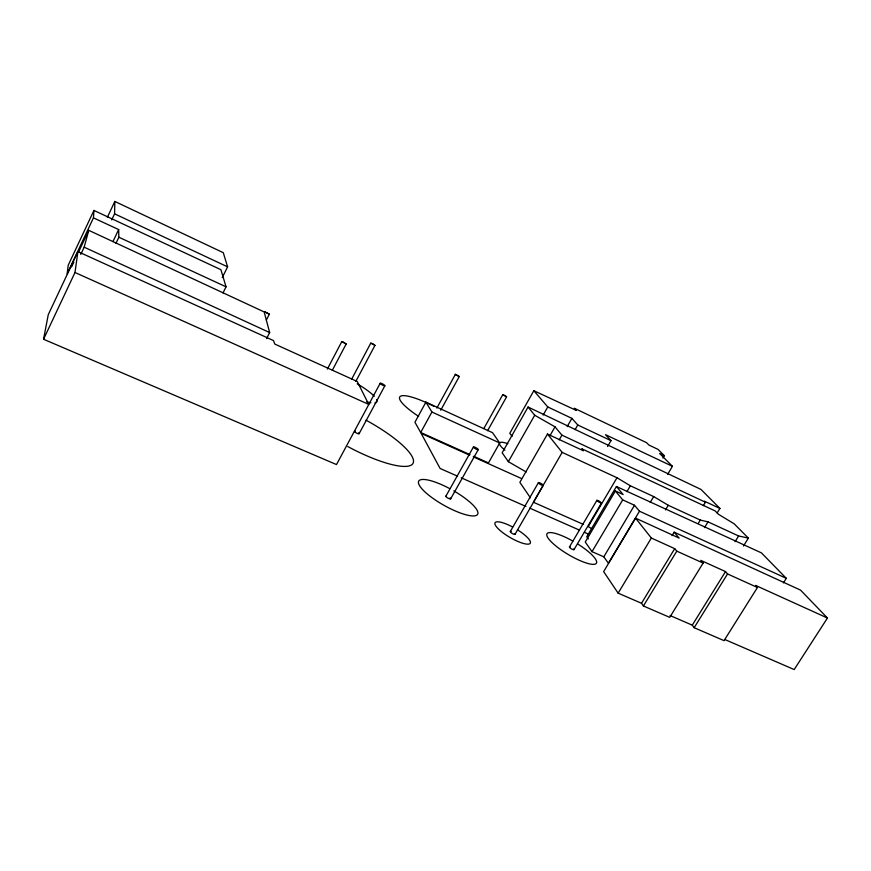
<?xml version="1.0" encoding="UTF-8"?>
<svg xmlns="http://www.w3.org/2000/svg" width="871" height="871" viewBox="0 0 871 871"><rect width="100%" height="100%" fill="white"/><g stroke="black" fill="none" stroke-linecap="round" stroke-linejoin="round"><path stroke-width="1.31" d="M111.706 219.895L114.58 213.831L114.841 201.441L223.281 252.677L227.603 266.853L222.257 277.577M93.937 210.434L68.221 265.209L67.121 273.919L93.458 217.859L93.937 210.434L220.907 269.694L226.046 286.82L223.009 292.906M74.993 272.503L77.911 251.61L273.494 340.572L274.779 344.056L357.219 381.487L368.749 404.405L74.993 272.503L43.55 339.255L336.489 464.57L380.192 383.262M43.55 339.255L48.264 314.703L77.911 251.61M269.357 314.181L264.697 311.807L269.357 314.181L266.341 320.093M487.608 430.71L506.574 396.882L504.842 395.478L502.741 394.748L483.808 428.576M502.741 394.824L506.584 396.838M355.858 381.313L374.955 345.384L373.082 343.893L370.774 343.152L351.699 379.103M80.753 254.441L84.171 247.179L88.755 230.336L264.163 311.938L269.651 332.559L266.559 338.59M574 549.655L601.491 503.024L599.455 501.217L596.94 500.292L569.471 546.966M370.774 343.152L374.955 345.384M596.94 500.292L598.921 502.153L601.491 503.024M332.374 370.197L346.179 343.947L342.847 341.791L341.77 341.639L327.365 369.054M341.77 341.639L346.157 343.991M459.257 376.544L455.348 374.367L459.257 376.544L440.737 410.219M71.542 266.94L73.839 262.062M78.423 252.307L88.755 230.336M107.351 217.304L114.841 201.441M112.925 241.648L118.663 229.574L93.458 217.859M115.985 243.27L118.859 237.228L118.663 229.574M359.124 433.682L384.873 385.755A2.657 0.555 28.2 0 0 381.77 383.534A2.657 0.555 28.2 0 0 380.986 384.198A2.657 0.555 28.2 0 0 384.84 385.799M473.672 456.284L488.457 462.926L499.714 442.969L492.54 432.68L425.908 402.141L414.934 422.239L420.693 432.495L469.97 454.629M420.693 432.495L431.918 412.027L425.908 402.141M436.861 408.053L455.337 374.443M445.898 496.165L473.432 446.975M450.655 498.843L478.233 449.665A2.755 0.599 29.3 0 0 475.109 447.291A2.755 0.599 29.3 0 0 474.205 447.955A2.755 0.599 29.3 0 0 478.201 449.708M662.94 458.037L664.333 455.707L658.062 449.403L648.906 445.048L646.554 442.664L574.305 408.238L576.319 410.426L533.836 390.709L509.796 433.268L512.094 436.36M717.16 512.975L719.936 508.446L700.981 489.426L528.055 407.029L502.175 452.768L508.348 461.684L526.204 471.973M508.348 461.684L534.707 415.238L528.055 407.029M543.156 415.042L547.761 406.953L533.836 390.709M743.475 546.019L748.385 538.115L734.133 523.787L718.412 514.26L715.167 510.929L581.719 448.75L583.428 450.786L547.467 434.052L519.856 482.327L530.406 497.809M549.699 436.121L555.012 426.844L534.707 415.238M559.215 439.844L561.926 435.141L555.012 426.844M567.163 426.583L571.888 418.363L547.761 406.953M510.319 531.495L538.441 482.632M575.11 429.61L577.778 424.983L571.888 418.363M547.467 434.052L562.165 452.387L533.422 502.229L583.352 524.386M515.022 534.293L543.199 485.43A2.765 0.588 30 0 0 539.966 482.937A2.765 0.588 30 0 0 539.291 483.732A2.765 0.588 30 0 0 543.199 485.43M607.577 446.518L611.007 440.65L605.476 434.662L672.434 466.323L667.556 474.466M748.385 538.115L738.619 535.97L708.025 521.86L700.306 520.063L668.264 505.278L653.696 496.579L630.375 485.8L616.995 477.744L588.219 526.552L591.518 528.577M783.41 582.884L786.306 578.322L761.45 552.889L616.418 486.519L586.749 536.776L588.306 538.942M615.394 490.983L585.247 542.023L592.008 551.659L603.799 556.819L608.404 563.232L639.477 511.212L634.513 505.278L622.711 499.889L615.394 490.983L623.124 494.554L616.418 486.519M626.924 491.614L630.375 485.8M592.008 551.659L622.711 499.889M603.799 556.819L634.513 505.278M672.064 535.654L674.165 532.17L679.151 538.093L635.58 518.169L603.636 571.626L618.138 593.151L641.492 603.276L643.419 605.976L669.723 617.365L703.126 563.069L700.807 560.38L725.521 571.583L727.546 573.945L757.443 587.49L724.041 640.642L694.154 627.697L692.271 625.16L670.049 615.525M650.245 502.338L653.696 496.579M665.488 509.883L668.264 505.278M618.138 593.151L651.356 538.038L635.58 518.169M641.492 603.276L674.72 548.654L651.356 538.038M703.354 505.626L705.445 502.197L704.432 501.206L719.936 508.446M643.419 605.976L676.8 551.147L674.72 548.654M698.226 523.471L700.306 520.063M704.487 527.641L708.025 521.86M735.08 541.686L738.619 535.97M692.271 625.16L725.521 571.583M694.154 627.697L727.546 573.945M674.165 532.17L800.569 590.124L827.45 618.018L794.189 669.559L724.759 639.488M457.525 476.176L440.116 468.478L421.161 433.377L469.513 455.141M461.249 477.831L525.91 506.432M529.644 508.087L579.378 530.091M584.354 532.29L589.329 534.489M473.225 456.807L521.566 478.571M676.8 551.147L703.126 563.069M827.45 618.018L755.549 585.41L757.443 587.49M431.918 412.027L499.714 442.969M639.477 511.212L786.306 578.322M84.171 247.179L269.651 332.559M118.859 237.228L226.046 286.82M562.165 452.387L616.995 477.744M561.926 435.141L705.445 502.197M114.58 213.831L227.603 266.853M577.778 424.983L611.007 440.65M664.333 455.707L659.641 453.464L672.434 466.323M358.525 432.811A2.624 0.653 28.1 0 1 358.373 433.769A2.624 0.653 28.1 0 1 355.074 432.092A2.624 0.653 28.1 0 1 355.226 431.134M450.089 497.918A2.733 0.697 29.4 0 1 449.969 498.941A2.733 0.697 29.4 0 1 446.692 497.287A2.733 0.697 29.4 0 1 446.366 496.035M573.597 548.915A2.635 0.642 30.8 0 1 573.183 549.677A2.635 0.642 30.8 0 1 570.059 547.892A2.635 0.642 30.8 0 1 570.07 546.901M514.674 533.531A2.733 0.697 30.2 0 1 514.032 534.282A2.733 0.697 30.2 0 1 510.744 532.344A2.733 0.697 30.2 0 1 511.19 531.484M453.845 490.906A33.827 8.71 29.4 0 1 471.581 515.872A33.827 8.71 29.4 0 1 421.074 487.825A33.827 8.71 29.4 0 1 449.73 488.62M578.072 544.201A28.776 6.968 30.8 0 1 590.669 564.114A28.776 6.968 30.8 0 1 548.795 539.062A28.776 6.968 30.8 0 1 572.9 541.109M517.559 529.862A20.371 5.204 30.2 0 1 526.16 544.048A20.371 5.204 30.2 0 1 496.503 526.868A20.371 5.204 30.2 0 1 512.616 526.999M504.897 450.133A22.907 4.671 29.6 0 1 507.804 443.677M418.657 416.414A40.099 8.427 28.8 0 1 400.344 396.327A40.099 8.427 28.8 0 1 433.78 406.213M376.642 399.528A30.583 6.75 27.9 0 1 374.944 402.925M370.926 402.794A30.583 6.75 27.9 0 1 366.735 401.858M357.197 383.85A30.583 6.75 27.9 0 1 374.269 396.305M366.005 420.16A64.291 15.939 28.1 0 1 412.789 463.72A64.291 15.939 28.1 0 1 347.747 446.529"/></g></svg>
